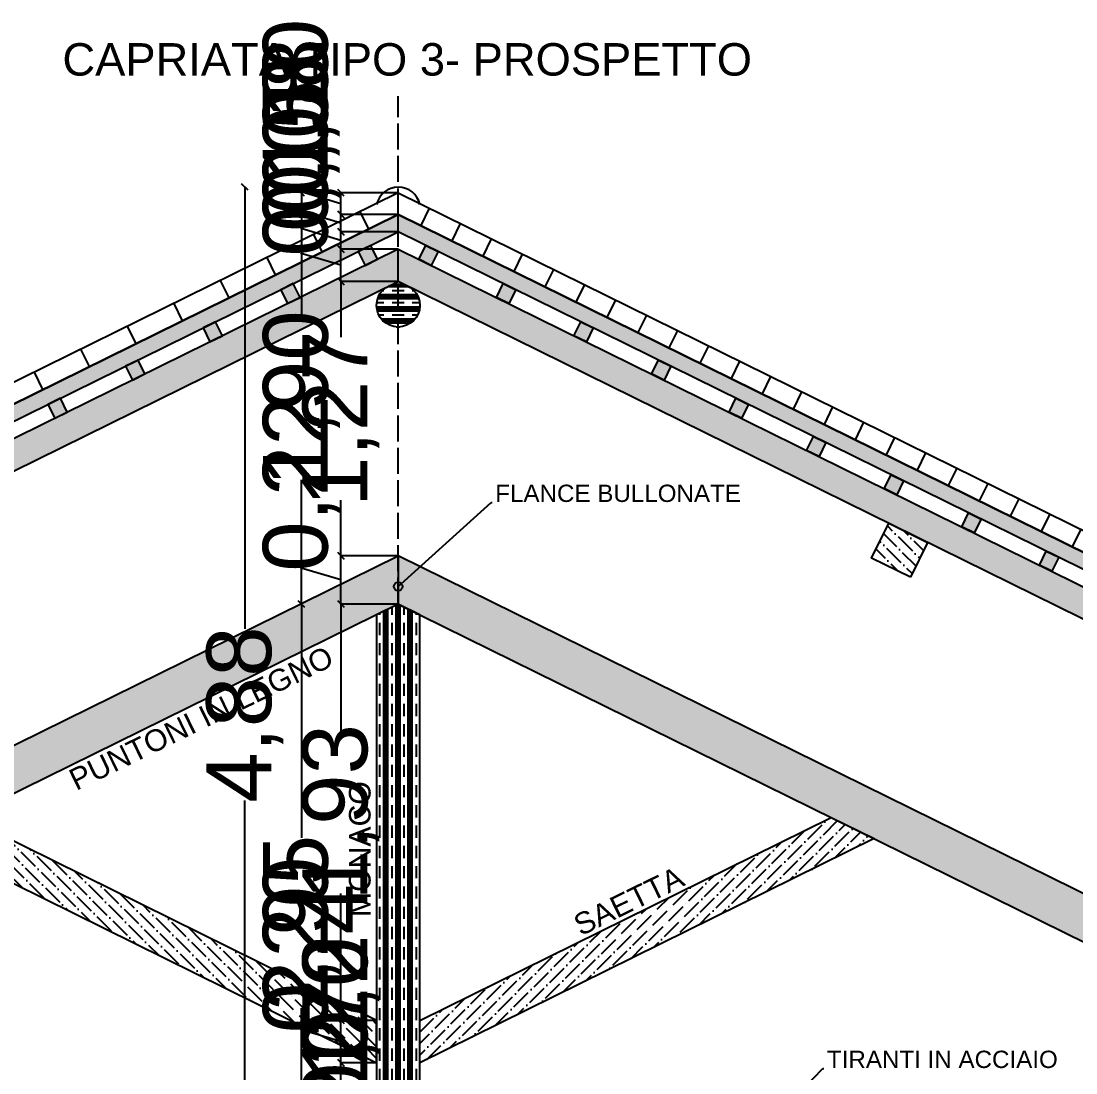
# Model space of a CAD drawing. Header units: millimetres. Extents: x 1607 to 8094, y 411 to 16262.
# Drawn here: x 6626.7 to 7114.7, y 1269.2 to 1755.6 of the extents above; entities that cross this region are included whole.
import ezdxf
from ezdxf import colors
from ezdxf.entities.mleader import LeaderData, LeaderLine
from ezdxf.math import Vec2, Vec3

# ---------------------------------------------------------------- set-up
doc = ezdxf.new("R2010")
doc.units = ezdxf.units.MM
doc.linetypes.add('ACAD_ISO02W100', pattern=[15, 12, -3])
doc.layers.add('A_RETINO LEGNO', color=7, linetype='Continuous', true_color=0x936e48)
for name, color, linetype in [('A_RETINO_COPPI', 254, 'Continuous'), ('B_ASSITI', 1, 'Continuous'), ('B_COPERTURA', 1, 'Continuous'), ('B_PANNELLI ONDULINE', 253, 'Continuous'), ('B_QUOTE_100', 1, 'Continuous'), ('B_TESTI', 1, 'Continuous'), ('B_TRAVI', 1, 'Continuous'), ('B_VISTE', 1, 'Continuous'), ('CAPRIATE_LEGNO', 1, 'Continuous'), ('QUOTATURE', 1, 'Continuous'), ('TESTI', 1, 'Continuous')]:
    doc.layers.add(name, color=color, linetype=linetype)
doc.styles.add('MCA', font='arial.ttf')
doc.styles.add('PDF F2', font='arial.ttf')
doc.styles.get("Standard").update_dxf_attribs({"font": 'arial.ttf'})
doc.dimstyles.new('ARIAL', dxfattribs={"dimtxt": 7, "dimasz": 3, "dimexe": 0.18, "dimexo": 0.0625, "dimgap": 0.09, "dimtad": 0, "dimlfac": 0.01, "dimzin": 0, "dimtxsty": 'Standard', "dimblk": 'OBLIQUE', "dimcen": 0.09, "dimse1": 1, "dimse2": 1, "dimadec": 0, "dimazin": 0, "dimtfac": 1, "dimtofl": 0, "dimtmove": 0, "dimatfit": 3, "dimfxl": 1, "dimtolj": 1, "dimtzin": 0, "dimarcsym": 0})
pattern_1 = [(45, (9507.6933, 2043.5487), (1.988738, 7.2920387), [9.375, -1.875, 0, -1.875])]
pattern_2 = [(315, (9507.6933, 2043.5487), (7.2920387, -1.988738), [9.375, -1.875, 0, -1.875])]

# ---------------------------------------------------------------- blocks, each defined once
blk = doc.blocks.new('_Origin')
at = {"color": 0, "linetype": 'ByBlock', "lineweight": -2}
blk.add_line((0, 0), (-1, 0), dxfattribs=at)
blk.add_circle((0, 0), 0.5, dxfattribs=at)
blk = doc.blocks.new('_OBLIQUE')
at = {"color": 0, "linetype": 'ByBlock'}
blk.add_line((-0.5, -0.5), (0.5, 0.5), dxfattribs=at)
blk = doc.blocks.new('*D536')
at = {"layer": 'B_QUOTE_100', "linetype": 'Continuous', "lineweight": -2, "transparency": 16777216}
for p, q in [((6730.22, 1678.87), (6730.22, 1474.58)), ((6730.22, 1190.91), (6730.22, 1395.2))]:
    blk.add_line(p, q, dxfattribs=at)
at = {"layer": 'Defpoints', "color": 0, "linetype": 'Continuous', "transparency": 16777216}
for p in [(6730.22, 1678.87), (6801.17, 1678.87), (6685.45, 1190.91)]:
    blk.add_point(p, dxfattribs=at)
at = {"layer": 'B_QUOTE_100', "linetype": 'Continuous', "lineweight": -2, "transparency": 16777216, "xscale": 3, "yscale": 3, "zscale": 3}
for p, rotation in [((6730.22, 1678.87), 90), ((6730.22, 1190.91), 270)]:
    blk.add_blockref('_OBLIQUE', p, dxfattribs=dict(at, rotation=rotation))
at = {"layer": 'B_QUOTE_100', "linetype": 'Continuous', "transparency": 16777216, "insert": (6730.22, 1434.89), "char_height": 30, "attachment_point": 5, "rotation": 90, "style": 'MCA'}
blk.add_mtext('\\A1;4,88', dxfattribs=at)
blk = doc.blocks.new('*D537')
at = {"layer": 'B_QUOTE_100', "linetype": 'Continuous', "lineweight": -2, "transparency": 16777216}
for p, q in [((6756.4, 1486.02), (6756.4, 1377.89)), ((6756.4, 1190.91), (6756.4, 1299.04))]:
    blk.add_line(p, q, dxfattribs=at)
at = {"layer": 'Defpoints', "color": 0, "linetype": 'Continuous', "transparency": 16777216}
for p in [(6756.4, 1486.02), (6801.17, 1486.02), (6814.32, 1190.91)]:
    blk.add_point(p, dxfattribs=at)
at = {"layer": 'B_QUOTE_100', "linetype": 'Continuous', "lineweight": -2, "transparency": 16777216, "xscale": 3, "yscale": 3, "zscale": 3}
for p, rotation in [((6756.4, 1486.02), 90), ((6756.4, 1190.91), 270)]:
    blk.add_blockref('_OBLIQUE', p, dxfattribs=dict(at, rotation=rotation))
at = {"layer": 'B_QUOTE_100', "linetype": 'Continuous', "transparency": 16777216, "insert": (6756.4, 1338.46), "char_height": 30, "attachment_point": 5, "rotation": 90, "style": 'MCA'}
blk.add_mtext('\\A1;2,95', dxfattribs=at)
blk = doc.blocks.new('*D538')
at = {"layer": 'B_QUOTE_100', "linetype": 'Continuous', "lineweight": -2, "transparency": 16777216}
for p, q in [((6774.69, 1213.08), (6774.69, 1216.08)), ((6774.69, 1190.91), (6774.69, 1213.08))]:
    blk.add_line(p, q, dxfattribs=at)
at = {"layer": 'Defpoints', "color": 0, "linetype": 'Continuous', "transparency": 16777216}
for p in [(6774.69, 1213.08), (7207.83, 1213.08), (7204.65, 1190.91)]:
    blk.add_point(p, dxfattribs=at)
at = {"layer": 'B_QUOTE_100', "linetype": 'Continuous', "lineweight": -2, "transparency": 16777216, "xscale": 3, "yscale": 3, "zscale": 3}
for p, rotation in [((6774.69, 1213.08), 90), ((6774.69, 1190.91), 270)]:
    blk.add_blockref('_OBLIQUE', p, dxfattribs=dict(at, rotation=rotation))
at = {"layer": 'B_QUOTE_100', "linetype": 'Continuous', "transparency": 16777216, "insert": (6774.69, 1254.98), "char_height": 30, "attachment_point": 5, "rotation": 90, "style": 'MCA'}
blk.add_mtext('\\A1;0,22', dxfattribs=at)
blk = doc.blocks.new('*D539')
at = {"layer": 'B_QUOTE_100', "color": 0, "linetype": 'Continuous', "lineweight": -2, "transparency": 16777216}
for p, q in [((6774.62, 1229.72), (6774.51, 1229.72)), ((6774.62, 1213.08), (6774.51, 1213.08))]:
    blk.add_line(p, q, dxfattribs=at)
at = {"layer": 'B_QUOTE_100', "linetype": 'Continuous', "lineweight": -2, "transparency": 16777216}
for p, q in [((6774.69, 1229.72), (6774.69, 1232.72)), ((6774.69, 1213.08), (6774.69, 1229.72))]:
    blk.add_line(p, q, dxfattribs=at)
at = {"layer": 'Defpoints', "color": 0, "linetype": 'Continuous', "transparency": 16777216}
for p in [(6774.69, 1229.72), (6774.69, 1229.72), (6774.69, 1213.08)]:
    blk.add_point(p, dxfattribs=at)
at = {"layer": 'B_QUOTE_100', "linetype": 'Continuous', "lineweight": -2, "transparency": 16777216, "xscale": 3, "yscale": 3, "zscale": 3}
for p, rotation in [((6774.69, 1229.72), 90), ((6774.69, 1213.08), 270)]:
    blk.add_blockref('_OBLIQUE', p, dxfattribs=dict(at, rotation=rotation))
at = {"layer": 'B_QUOTE_100', "linetype": 'Continuous', "transparency": 16777216, "insert": (6774.69, 1271.77), "char_height": 30, "attachment_point": 5, "rotation": 90, "style": 'MCA'}
blk.add_mtext('\\A1;0,17', dxfattribs=at)
blk = doc.blocks.new('*D540')
at = {"layer": 'B_QUOTE_100', "linetype": 'Continuous', "lineweight": -2, "transparency": 16777216}
for p, q in [((6774.69, 1249.42), (6774.69, 1252.42)), ((6774.69, 1229.72), (6774.69, 1249.42))]:
    blk.add_line(p, q, dxfattribs=at)
at = {"layer": 'Defpoints', "color": 0, "linetype": 'Continuous', "transparency": 16777216}
for p in [(6774.69, 1249.42), (6791.17, 1249.42), (6791.17, 1229.72)]:
    blk.add_point(p, dxfattribs=at)
at = {"layer": 'B_QUOTE_100', "linetype": 'Continuous', "lineweight": -2, "transparency": 16777216, "xscale": 3, "yscale": 3, "zscale": 3}
for p, rotation in [((6774.69, 1249.42), 90), ((6774.69, 1229.72), 270)]:
    blk.add_blockref('_OBLIQUE', p, dxfattribs=dict(at, rotation=rotation))
at = {"layer": 'B_QUOTE_100', "linetype": 'Continuous', "transparency": 16777216, "insert": (6774.69, 1291.42), "char_height": 30, "attachment_point": 5, "rotation": 90, "style": 'MCA'}
blk.add_mtext('\\A1;0,20', dxfattribs=at)
blk = doc.blocks.new('*D544')
at = {"layer": 'B_QUOTE_100', "linetype": 'Continuous', "lineweight": -2, "transparency": 16777216}
for p, q in [((6811.17, 1180.62), (6876.98, 1180.62)), ((7021.3, 1180.62), (6955.5, 1180.62))]:
    blk.add_line(p, q, dxfattribs=at)
at = {"layer": 'Defpoints', "color": 0, "linetype": 'Continuous', "transparency": 16777216}
for p in [(7021.3, 1377.55), (6811.17, 1260.04), (7021.3, 1180.62)]:
    blk.add_point(p, dxfattribs=at)
at = {"layer": 'B_QUOTE_100', "linetype": 'Continuous', "lineweight": -2, "transparency": 16777216, "xscale": 3, "yscale": 3, "zscale": 3, "rotation": 180}
blk.add_blockref('_OBLIQUE', (6811.17, 1180.62), dxfattribs=at)
at = {"layer": 'B_QUOTE_100', "linetype": 'Continuous', "lineweight": -2, "transparency": 16777216, "xscale": 3, "yscale": 3, "zscale": 3}
blk.add_blockref('_OBLIQUE', (7021.3, 1180.62), dxfattribs=at)
at = {"layer": 'B_QUOTE_100', "linetype": 'Continuous', "transparency": 16777216, "insert": (6916.24, 1180.62), "char_height": 30, "attachment_point": 5, "style": 'MCA'}
blk.add_mtext('\\A1;2,10', dxfattribs=at)
blk = doc.blocks.new('*D545')
at = {"layer": 'B_QUOTE_100', "linetype": 'Continuous', "lineweight": -2, "transparency": 16777216}
for p, q in [((7021.3, 1180.62), (7112.06, 1180.62)), ((7281.34, 1180.62), (7190.58, 1180.62))]:
    blk.add_line(p, q, dxfattribs=at)
at = {"layer": 'Defpoints', "color": 0, "linetype": 'Continuous', "transparency": 16777216}
for p in [(7021.3, 1377.55), (7281.34, 1249.42), (7281.34, 1180.62)]:
    blk.add_point(p, dxfattribs=at)
at = {"layer": 'B_QUOTE_100', "linetype": 'Continuous', "lineweight": -2, "transparency": 16777216, "xscale": 3, "yscale": 3, "zscale": 3, "rotation": 180}
blk.add_blockref('_OBLIQUE', (7021.3, 1180.62), dxfattribs=at)
at = {"layer": 'B_QUOTE_100', "linetype": 'Continuous', "lineweight": -2, "transparency": 16777216, "xscale": 3, "yscale": 3, "zscale": 3}
blk.add_blockref('_OBLIQUE', (7281.34, 1180.62), dxfattribs=at)
at = {"layer": 'B_QUOTE_100', "linetype": 'Continuous', "transparency": 16777216, "insert": (7151.32, 1180.62), "char_height": 30, "attachment_point": 5, "style": 'MCA'}
blk.add_mtext('\\A1;2,60', dxfattribs=at)
blk = doc.blocks.new('*D547')
at = {"layer": 'B_QUOTE_100', "linetype": 'Continuous', "lineweight": -2, "transparency": 16777216}
for p, q in [((6581.05, 1180.62), (6646.85, 1180.62)), ((6791.17, 1180.62), (6725.37, 1180.62))]:
    blk.add_line(p, q, dxfattribs=at)
at = {"layer": 'Defpoints', "color": 0, "linetype": 'Continuous', "transparency": 16777216}
for p in [(6581.05, 1377.55), (6791.17, 1260.04), (6581.05, 1180.62)]:
    blk.add_point(p, dxfattribs=at)
at = {"layer": 'B_QUOTE_100', "linetype": 'Continuous', "lineweight": -2, "transparency": 16777216, "xscale": 3, "yscale": 3, "zscale": 3, "rotation": 180}
blk.add_blockref('_OBLIQUE', (6581.05, 1180.62), dxfattribs=at)
at = {"layer": 'B_QUOTE_100', "linetype": 'Continuous', "lineweight": -2, "transparency": 16777216, "xscale": 3, "yscale": 3, "zscale": 3}
blk.add_blockref('_OBLIQUE', (6791.17, 1180.62), dxfattribs=at)
at = {"layer": 'B_QUOTE_100', "linetype": 'Continuous', "transparency": 16777216, "insert": (6686.11, 1180.62), "char_height": 30, "attachment_point": 5, "style": 'MCA'}
blk.add_mtext('\\A1;2,10', dxfattribs=at)
blk = doc.blocks.new('*D550')
at = {"layer": 'B_QUOTE_100', "linetype": 'Continuous', "lineweight": -2, "transparency": 16777216}
for p, q in [((6774.69, 1273.81), (6774.69, 1276.81)), ((6774.69, 1249.42), (6774.69, 1273.81))]:
    blk.add_line(p, q, dxfattribs=at)
at = {"layer": 'Defpoints', "color": 0, "linetype": 'Continuous', "transparency": 16777216}
for p in [(6774.69, 1273.81), (6791.17, 1273.81), (6791.17, 1249.42)]:
    blk.add_point(p, dxfattribs=at)
at = {"layer": 'B_QUOTE_100', "linetype": 'Continuous', "lineweight": -2, "transparency": 16777216, "xscale": 3, "yscale": 3, "zscale": 3}
for p, rotation in [((6774.69, 1273.81), 90), ((6774.69, 1249.42), 270)]:
    blk.add_blockref('_OBLIQUE', p, dxfattribs=dict(at, rotation=rotation))
at = {"layer": 'B_QUOTE_100', "linetype": 'Continuous', "transparency": 16777216, "insert": (6774.69, 1315.8), "char_height": 30, "attachment_point": 5, "rotation": 90, "style": 'MCA'}
blk.add_mtext('\\A1;0,24', dxfattribs=at)
blk = doc.blocks.new('*D551')
at = {"layer": 'B_QUOTE_100', "color": 0, "linetype": 'Continuous', "lineweight": -2, "transparency": 16777216}
for p, q in [((6791.11, 1293.45), (6774.51, 1293.45)), ((6791.11, 1273.81), (6774.51, 1273.81))]:
    blk.add_line(p, q, dxfattribs=at)
at = {"layer": 'B_QUOTE_100', "linetype": 'Continuous', "lineweight": -2, "transparency": 16777216}
for p, q in [((6774.69, 1273.81), (6774.69, 1293.45)), ((6756.34, 1289.13), (6756.34, 1289.31)), ((6774.69, 1283.63), (6756.34, 1289.13))]:
    blk.add_line(p, q, dxfattribs=at)
at = {"layer": 'Defpoints', "color": 0, "linetype": 'Continuous', "transparency": 16777216}
for p in [(6774.69, 1293.45), (6791.17, 1293.45), (6791.17, 1273.81)]:
    blk.add_point(p, dxfattribs=at)
at = {"layer": 'B_QUOTE_100', "linetype": 'Continuous', "lineweight": -2, "transparency": 16777216, "xscale": 3, "yscale": 3, "zscale": 3}
for p, rotation in [((6774.69, 1293.45), 90), ((6774.69, 1273.81), 270)]:
    blk.add_blockref('_OBLIQUE', p, dxfattribs=dict(at, rotation=rotation))
at = {"layer": 'B_QUOTE_100', "linetype": 'Continuous', "transparency": 16777216, "insert": (6756.34, 1328.31), "char_height": 30, "attachment_point": 5, "rotation": 90, "style": 'MCA'}
blk.add_mtext('\\A1;0,20', dxfattribs=at)
blk = doc.blocks.new('*D552')
at = {"layer": 'B_QUOTE_100', "color": 0, "linetype": 'Continuous', "lineweight": -2, "transparency": 16777216}
for p, q in [((6801.11, 1486.02), (6774.51, 1486.02)), ((6791.11, 1293.45), (6774.51, 1293.45))]:
    blk.add_line(p, q, dxfattribs=at)
at = {"layer": 'B_QUOTE_100', "linetype": 'Continuous', "lineweight": -2, "transparency": 16777216}
for p, q in [((6774.69, 1486.02), (6774.69, 1427.38)), ((6774.69, 1293.45), (6774.69, 1352.09))]:
    blk.add_line(p, q, dxfattribs=at)
at = {"layer": 'Defpoints', "color": 0, "linetype": 'Continuous', "transparency": 16777216}
for p in [(6774.69, 1486.02), (6801.17, 1486.02), (6791.17, 1293.45)]:
    blk.add_point(p, dxfattribs=at)
at = {"layer": 'B_QUOTE_100', "linetype": 'Continuous', "lineweight": -2, "transparency": 16777216, "xscale": 3, "yscale": 3, "zscale": 3}
for p, rotation in [((6774.69, 1486.02), 90), ((6774.69, 1293.45), 270)]:
    blk.add_blockref('_OBLIQUE', p, dxfattribs=dict(at, rotation=rotation))
at = {"layer": 'B_QUOTE_100', "linetype": 'Continuous', "transparency": 16777216, "insert": (6774.69, 1389.73), "char_height": 30, "attachment_point": 5, "rotation": 90, "style": 'MCA'}
blk.add_mtext('\\A1;1,93', dxfattribs=at)
blk = doc.blocks.new('*D553')
at = {"layer": 'B_QUOTE_100', "color": 0, "linetype": 'Continuous', "lineweight": -2, "transparency": 16777216}
for p, q in [((6801.11, 1508.31), (6774.51, 1508.31)), ((6801.11, 1486.02), (6774.51, 1486.02))]:
    blk.add_line(p, q, dxfattribs=at)
at = {"layer": 'B_QUOTE_100', "linetype": 'Continuous', "lineweight": -2, "transparency": 16777216}
for p, q in [((6774.69, 1486.02), (6774.69, 1508.31)), ((6756.34, 1502.67), (6756.34, 1502.85)), ((6774.69, 1497.17), (6756.34, 1502.67))]:
    blk.add_line(p, q, dxfattribs=at)
at = {"layer": 'Defpoints', "color": 0, "linetype": 'Continuous', "transparency": 16777216}
for p in [(6774.69, 1508.31), (6801.17, 1508.31), (6801.17, 1486.02)]:
    blk.add_point(p, dxfattribs=at)
at = {"layer": 'B_QUOTE_100', "linetype": 'Continuous', "lineweight": -2, "transparency": 16777216, "xscale": 3, "yscale": 3, "zscale": 3}
for p, rotation in [((6774.69, 1508.31), 90), ((6774.69, 1486.02), 270)]:
    blk.add_blockref('_OBLIQUE', p, dxfattribs=dict(at, rotation=rotation))
at = {"layer": 'B_QUOTE_100', "linetype": 'Continuous', "transparency": 16777216, "insert": (6756.34, 1541.75), "char_height": 30, "attachment_point": 5, "rotation": 90, "style": 'MCA'}
blk.add_mtext('\\A1;0,22', dxfattribs=at)
blk = doc.blocks.new('*D554')
at = {"layer": 'B_QUOTE_100', "color": 0, "linetype": 'Continuous', "lineweight": -2, "transparency": 16777216}
for p, q in [((6801.11, 1635.18), (6774.51, 1635.18)), ((6801.11, 1508.31), (6774.51, 1508.31))]:
    blk.add_line(p, q, dxfattribs=at)
at = {"layer": 'B_QUOTE_100', "linetype": 'Continuous', "lineweight": -2, "transparency": 16777216}
for p, q in [((6774.69, 1635.18), (6774.69, 1609.39)), ((6774.69, 1508.31), (6774.69, 1534.11))]:
    blk.add_line(p, q, dxfattribs=at)
at = {"layer": 'Defpoints', "color": 0, "linetype": 'Continuous', "transparency": 16777216}
for p in [(6774.69, 1635.18), (6801.17, 1635.18), (6801.17, 1508.31)]:
    blk.add_point(p, dxfattribs=at)
at = {"layer": 'B_QUOTE_100', "linetype": 'Continuous', "lineweight": -2, "transparency": 16777216, "xscale": 3, "yscale": 3, "zscale": 3}
for p, rotation in [((6774.69, 1635.18), 90), ((6774.69, 1508.31), 270)]:
    blk.add_blockref('_OBLIQUE', p, dxfattribs=dict(at, rotation=rotation))
at = {"layer": 'B_QUOTE_100', "linetype": 'Continuous', "transparency": 16777216, "insert": (6774.69, 1571.75), "char_height": 30, "attachment_point": 5, "rotation": 90, "style": 'MCA'}
blk.add_mtext('\\A1;1,27', dxfattribs=at)
blk = doc.blocks.new('*D555')
at = {"layer": 'B_QUOTE_100', "color": 0, "linetype": 'Continuous', "lineweight": -2, "transparency": 16777216}
for p, q in [((6801.11, 1650.18), (6774.51, 1650.18)), ((6801.11, 1635.18), (6774.51, 1635.18))]:
    blk.add_line(p, q, dxfattribs=at)
at = {"layer": 'B_QUOTE_100', "linetype": 'Continuous', "lineweight": -2, "transparency": 16777216}
for p, q in [((6774.69, 1635.18), (6774.69, 1650.18)), ((6756.34, 1648.18), (6756.34, 1648.36)), ((6774.69, 1642.68), (6756.34, 1648.18))]:
    blk.add_line(p, q, dxfattribs=at)
at = {"layer": 'Defpoints', "color": 0, "linetype": 'Continuous', "transparency": 16777216}
for p in [(6774.69, 1650.18), (6801.17, 1650.18), (6801.17, 1635.18)]:
    blk.add_point(p, dxfattribs=at)
at = {"layer": 'B_QUOTE_100', "linetype": 'Continuous', "lineweight": -2, "transparency": 16777216, "xscale": 3, "yscale": 3, "zscale": 3}
for p, rotation in [((6774.69, 1650.18), 90), ((6774.69, 1635.18), 270)]:
    blk.add_blockref('_OBLIQUE', p, dxfattribs=dict(at, rotation=rotation))
at = {"layer": 'B_QUOTE_100', "linetype": 'Continuous', "transparency": 16777216, "insert": (6756.34, 1687.53), "char_height": 30, "attachment_point": 5, "rotation": 90, "style": 'MCA'}
blk.add_mtext('\\A1;0,15', dxfattribs=at)
blk = doc.blocks.new('*D556')
at = {"layer": 'B_QUOTE_100', "linetype": 'Continuous', "lineweight": -2, "transparency": 16777216}
for p, q in [((6756.34, 1659.68), (6756.34, 1659.86)), ((6774.69, 1654.18), (6756.34, 1659.68)), ((6774.69, 1650.18), (6774.69, 1658.18))]:
    blk.add_line(p, q, dxfattribs=at)
at = {"layer": 'B_QUOTE_100', "color": 0, "linetype": 'Continuous', "lineweight": -2, "transparency": 16777216}
for p, q in [((6801.11, 1658.18), (6774.51, 1658.18)), ((6801.11, 1650.18), (6774.51, 1650.18))]:
    blk.add_line(p, q, dxfattribs=at)
at = {"layer": 'Defpoints', "color": 0, "linetype": 'Continuous', "transparency": 16777216}
for p in [(6774.69, 1658.18), (6801.17, 1658.18), (6801.17, 1650.18)]:
    blk.add_point(p, dxfattribs=at)
at = {"layer": 'B_QUOTE_100', "linetype": 'Continuous', "lineweight": -2, "transparency": 16777216, "xscale": 3, "yscale": 3, "zscale": 3}
for p, rotation in [((6774.69, 1658.18), 90), ((6774.69, 1650.18), 270)]:
    blk.add_blockref('_OBLIQUE', p, dxfattribs=dict(at, rotation=rotation))
at = {"layer": 'B_QUOTE_100', "linetype": 'Continuous', "transparency": 16777216, "insert": (6756.34, 1698.95), "char_height": 30, "attachment_point": 5, "rotation": 90, "style": 'MCA'}
blk.add_mtext('\\A1;0,08', dxfattribs=at)
blk = doc.blocks.new('*D557')
at = {"layer": 'B_QUOTE_100', "linetype": 'Continuous', "lineweight": -2, "transparency": 16777216}
for p, q in [((6756.34, 1667.68), (6756.34, 1667.86)), ((6774.69, 1662.18), (6756.34, 1667.68)), ((6774.69, 1658.18), (6774.69, 1666.18))]:
    blk.add_line(p, q, dxfattribs=at)
at = {"layer": 'B_QUOTE_100', "color": 0, "linetype": 'Continuous', "lineweight": -2, "transparency": 16777216}
for p, q in [((6801.11, 1666.18), (6774.51, 1666.18)), ((6801.11, 1658.18), (6774.51, 1658.18))]:
    blk.add_line(p, q, dxfattribs=at)
at = {"layer": 'Defpoints', "color": 0, "linetype": 'Continuous', "transparency": 16777216}
for p in [(6774.69, 1666.18), (6801.17, 1666.18), (6801.17, 1658.18)]:
    blk.add_point(p, dxfattribs=at)
at = {"layer": 'B_QUOTE_100', "linetype": 'Continuous', "lineweight": -2, "transparency": 16777216, "xscale": 3, "yscale": 3, "zscale": 3}
for p, rotation in [((6774.69, 1666.18), 90), ((6774.69, 1658.18), 270)]:
    blk.add_blockref('_OBLIQUE', p, dxfattribs=dict(at, rotation=rotation))
at = {"layer": 'B_QUOTE_100', "linetype": 'Continuous', "transparency": 16777216, "insert": (6756.34, 1706.95), "char_height": 30, "attachment_point": 5, "rotation": 90, "style": 'MCA'}
blk.add_mtext('\\A1;0,08', dxfattribs=at)
blk = doc.blocks.new('*D558')
at = {"layer": 'B_QUOTE_100', "linetype": 'Continuous', "lineweight": -2, "transparency": 16777216}
for p, q in [((6756.34, 1676.68), (6756.34, 1676.86)), ((6774.69, 1671.18), (6756.34, 1676.68)), ((6774.69, 1666.18), (6774.69, 1676.18))]:
    blk.add_line(p, q, dxfattribs=at)
at = {"layer": 'B_QUOTE_100', "color": 0, "linetype": 'Continuous', "lineweight": -2, "transparency": 16777216}
for p, q in [((6801.11, 1676.18), (6774.51, 1676.18)), ((6801.11, 1666.18), (6774.51, 1666.18))]:
    blk.add_line(p, q, dxfattribs=at)
at = {"layer": 'Defpoints', "color": 0, "linetype": 'Continuous', "transparency": 16777216}
for p in [(6774.69, 1676.18), (6801.17, 1676.18), (6801.17, 1666.18)]:
    blk.add_point(p, dxfattribs=at)
at = {"layer": 'B_QUOTE_100', "linetype": 'Continuous', "lineweight": -2, "transparency": 16777216, "xscale": 3, "yscale": 3, "zscale": 3}
for p, rotation in [((6774.69, 1676.18), 90), ((6774.69, 1666.18), 270)]:
    blk.add_blockref('_OBLIQUE', p, dxfattribs=dict(at, rotation=rotation))
at = {"layer": 'B_QUOTE_100', "linetype": 'Continuous', "transparency": 16777216, "insert": (6756.34, 1715.87), "char_height": 30, "attachment_point": 5, "rotation": 90, "style": 'MCA'}
blk.add_mtext('\\A1;0,10', dxfattribs=at)
blk = doc.blocks.new('*D559')
at = {"layer": 'B_QUOTE_100', "linetype": 'Continuous', "lineweight": -2, "transparency": 16777216}
for p, q in [((6756.4, 1676.18), (6756.4, 1618.69)), ((6756.4, 1486.02), (6756.4, 1543.51))]:
    blk.add_line(p, q, dxfattribs=at)
at = {"layer": 'Defpoints', "color": 0, "linetype": 'Continuous', "transparency": 16777216}
for p in [(6756.4, 1676.18), (6801.17, 1676.18), (6801.17, 1486.02)]:
    blk.add_point(p, dxfattribs=at)
at = {"layer": 'B_QUOTE_100', "linetype": 'Continuous', "lineweight": -2, "transparency": 16777216, "xscale": 3, "yscale": 3, "zscale": 3}
for p, rotation in [((6756.4, 1676.18), 90), ((6756.4, 1486.02), 270)]:
    blk.add_blockref('_OBLIQUE', p, dxfattribs=dict(at, rotation=rotation))
at = {"layer": 'B_QUOTE_100', "linetype": 'Continuous', "transparency": 16777216, "insert": (6756.4, 1581.1), "char_height": 30, "attachment_point": 5, "rotation": 90, "style": 'MCA'}
blk.add_mtext('\\A1;1,90', dxfattribs=at)

msp = doc.modelspace()

# ---------------------------------------------------------------- hatches: boundary and pattern name
at = {"layer": 'A_RETINO LEGNO', "linetype": 'Continuous'}
h = msp.add_hatch(dxfattribs=at)
h.set_pattern_fill('ANSI36', color=256, scale=30)
h.set_pattern_definition(pattern_1)
h.paths.add_polyline_path([(6801.174, 1650.18), (6272.179, 1389.523), (6278.126, 1377.453), (6801.174, 1635.18)])
h = msp.add_hatch(dxfattribs=at)
h.set_pattern_fill('ANSI36', color=256, scale=10)
h.set_pattern_definition([(45, (9507.6933, 2043.5487), (0.6629126, 2.43067956), [3.125, -0.625, 0, -0.625])])
h.paths.add_polyline_path([(6782.691, 1649.073), (6785.863, 1642.636), (6791.637, 1645.481), (6788.465, 1651.918)])
h.paths.add_polyline_path([(6746.81, 1631.393), (6749.982, 1624.956), (6755.756, 1627.801), (6752.585, 1634.238)])
h.paths.add_polyline_path([(6710.93, 1613.713), (6714.102, 1607.276), (6719.876, 1610.121), (6716.704, 1616.558)])
h.paths.add_polyline_path([(6675.049, 1596.033), (6678.221, 1589.596), (6683.995, 1592.441), (6680.823, 1598.879)])
h.paths.add_polyline_path([(6639.168, 1578.353), (6642.34, 1571.916), (6648.114, 1574.762), (6644.943, 1581.199)])
h.paths.add_polyline_path([(6603.288, 1560.674), (6606.46, 1554.236), (6612.234, 1557.082), (6609.062, 1563.519)])
h.paths.add_polyline_path([(6567.407, 1542.994), (6570.579, 1536.557), (6576.353, 1539.402), (6573.181, 1545.839)])
h.paths.add_polyline_path([(6531.526, 1525.314), (6534.698, 1518.877), (6540.473, 1521.722), (6537.301, 1528.159)])
h.paths.add_polyline_path([(6495.646, 1507.634), (6498.818, 1501.197), (6504.592, 1504.042), (6501.42, 1510.479)])
h.paths.add_polyline_path([(6459.765, 1489.954), (6462.937, 1483.517), (6468.711, 1486.362), (6465.539, 1492.799)])
h.paths.add_polyline_path([(6423.884, 1472.274), (6427.056, 1465.837), (6432.831, 1468.682), (6429.659, 1475.119)])
h.paths.add_polyline_path([(6388.004, 1454.594), (6391.176, 1448.157), (6396.95, 1451.002), (6393.778, 1457.44)])
h.paths.add_polyline_path([(6352.123, 1436.914), (6355.295, 1430.477), (6361.069, 1433.323), (6357.897, 1439.76)])
h.paths.add_polyline_path([(6314.215, 1418.236), (6317.387, 1411.798), (6323.161, 1414.644), (6319.989, 1421.081)])
h.paths.add_polyline_path([(6278.334, 1400.556), (6281.506, 1394.119), (6287.28, 1396.964), (6284.108, 1403.401)])
h = msp.add_hatch(dxfattribs=at)
h.set_pattern_fill('ANSI36', color=256, scale=30, angle=270)
h.set_pattern_definition(pattern_2)
h.paths.add_polyline_path([(6801.174, 1650.18), (7330.169, 1389.523), (7324.222, 1377.453), (6801.174, 1635.18)])
h = msp.add_hatch(dxfattribs=at)
h.set_pattern_fill('ANSI36', color=256, scale=10, angle=270)
h.set_pattern_definition([(315, (9507.6933, 2043.5487), (2.43067956, -0.6629126), [3.125, -0.625, 0, -0.625])])
h.paths.add_polyline_path([(6819.657, 1649.073), (6816.485, 1642.636), (6810.711, 1645.481), (6813.883, 1651.918)])
h.paths.add_polyline_path([(6855.538, 1631.393), (6852.366, 1624.956), (6846.592, 1627.801), (6849.764, 1634.238)])
h.paths.add_polyline_path([(6891.419, 1613.713), (6888.247, 1607.276), (6882.473, 1610.121), (6885.644, 1616.558)])
h.paths.add_polyline_path([(6927.299, 1596.033), (6924.127, 1589.596), (6918.353, 1592.441), (6921.525, 1598.879)])
h.paths.add_polyline_path([(6963.18, 1578.353), (6960.008, 1571.916), (6954.234, 1574.762), (6957.406, 1581.199)])
h.paths.add_polyline_path([(6999.061, 1560.674), (6995.889, 1554.236), (6990.115, 1557.082), (6993.286, 1563.519)])
h.paths.add_polyline_path([(7034.941, 1542.994), (7031.769, 1536.557), (7025.995, 1539.402), (7029.167, 1545.839)])
h.paths.add_polyline_path([(7070.822, 1525.314), (7067.65, 1518.877), (7061.876, 1521.722), (7065.048, 1528.159)])
h.paths.add_polyline_path([(7106.703, 1507.634), (7103.531, 1501.197), (7097.757, 1504.042), (7100.928, 1510.479)])
h.paths.add_polyline_path([(7142.583, 1489.954), (7139.411, 1483.517), (7133.637, 1486.362), (7136.809, 1492.799)])
h.paths.add_polyline_path([(7178.464, 1472.274), (7175.292, 1465.837), (7169.518, 1468.682), (7172.69, 1475.119)])
h.paths.add_polyline_path([(7214.345, 1454.594), (7211.173, 1448.157), (7205.399, 1451.002), (7208.57, 1457.44)])
h.paths.add_polyline_path([(7250.225, 1436.914), (7247.053, 1430.477), (7241.279, 1433.323), (7244.451, 1439.76)])
h.paths.add_polyline_path([(7288.133, 1418.236), (7284.962, 1411.798), (7279.187, 1414.644), (7282.359, 1421.081)])
h.paths.add_polyline_path([(7324.014, 1400.556), (7320.842, 1394.119), (7315.068, 1396.964), (7318.24, 1403.401)])
h = msp.add_hatch(dxfattribs=at)
h.set_pattern_fill('CLAY', color=256, scale=30)
h.set_pattern_definition([(0, (9507.693, 2043.5487), (0, 5.625), []), (0, (9507.693, 2044.486), (0, 5.625), []), (0, (9507.693, 2045.4237), (0, 5.625), []), (0, (9507.693, 2047.2987), (0, 5.625), [5.625, -3.75])])
edge = h.paths.add_edge_path()
edge.add_arc((6801.174, 1624.139), 10, 0, 360)
h = msp.add_hatch(dxfattribs=at)
h.set_pattern_fill('ANSI36', color=256, scale=30, angle=270)
h.set_pattern_definition(pattern_2)
h.paths.add_polyline_path([(7038.087, 1498.444), (7020.146, 1507.284), (7028.076, 1523.376), (7046.016, 1514.537)])
h.paths.add_polyline_path([(7290.99, 1373.828), (7273.05, 1382.668), (7280.979, 1398.761), (7298.919, 1389.921)])
h = msp.add_hatch(dxfattribs=at)
h.set_pattern_fill('ANSI36', color=256, scale=30)
h.set_pattern_definition(pattern_1)
h.paths.add_polyline_path([(6801.174, 1486.018), (6281.019, 1229.716), (6262.106, 1229.716), (6262.106, 1242.693), (6801.174, 1508.314)])
h = msp.add_hatch(dxfattribs=at)
h.set_pattern_fill('ANSI36', color=256, scale=30, angle=270)
h.set_pattern_definition(pattern_2)
h.paths.add_polyline_path([(6801.174, 1486.018), (7321.329, 1229.716), (7340.243, 1229.716), (7340.243, 1242.693), (6801.174, 1508.314)])
h = msp.add_hatch(dxfattribs=at)
h.set_pattern_fill('CLAY', color=256, scale=30, angle=90)
h.set_pattern_definition([(90, (9507.693, 2043.5487), (-5.625, 3e-16), []), (90, (9506.756, 2043.5487), (-5.625, 3e-16), []), (90, (9505.818, 2043.5487), (-5.625, 3e-16), []), (90, (9503.943, 2043.5487), (-5.625, 3e-16), [5.625, -3.75])])
h.paths.add_polyline_path([(6791.174, 1481.091), (6791.174, 1249.422), (6811.174, 1249.422), (6811.174, 1481.091), (6801.174, 1486.018)])
h = msp.add_hatch(dxfattribs=at)
h.set_pattern_fill('ANSI36', color=256, scale=30, angle=270)
h.set_pattern_definition(pattern_2)
h.paths.add_polyline_path([(6581.046, 1377.552), (6791.174, 1273.807), (6791.174, 1293.45), (6600.959, 1387.364)])
h = msp.add_hatch(dxfattribs=at)
h.set_pattern_fill('ANSI36', color=256, scale=30)
h.set_pattern_definition(pattern_1)
h.paths.add_polyline_path([(7021.302, 1377.552), (6811.174, 1273.807), (6811.174, 1293.45), (7001.389, 1387.364)])
at = {"layer": 'A_RETINO_COPPI', "linetype": 'Continuous'}
h = msp.add_hatch(dxfattribs=at)
h.set_pattern_fill('AR-B88', color=256, scale=3, angle=26)
h.set_pattern_definition([(26, (6206.243, 1373.034), (-10.5209, 21.5711), []), (116, (6206.243, 1373.034), (-21.30644, 16.3106), [24, -24])])
h.paths.add_polyline_path([(6801.174, 1676.18), (6202.279, 1381.08), (6206.243, 1373.034), (6801.174, 1666.18)])
h = msp.add_hatch(dxfattribs=at)
h.set_pattern_fill('AR-B88', color=256, scale=2, angle=154)
h.set_pattern_definition([(154, (6801.174, 1676.18), (-7.01394, -14.3807), []), (244, (6801.174, 1676.18), (0.17641, -17.88767), [16, -16])])
h.paths.add_polyline_path([(6801.174, 1676.18), (7400.07, 1381.08), (7396.105, 1373.034), (6801.174, 1666.18)])
at = {"layer": 'B_PANNELLI ONDULINE', "linetype": 'Continuous'}
h = msp.add_hatch(dxfattribs=at)
h.set_pattern_fill('MUDST', color=256, scale=10, angle=26)
h.set_pattern_definition([(26, (9507.6933, 2043.5487), (3.3980424, 4.4388408), [2.5, -2.5, 0, -2.5, 0, -2.5])])
h.paths.add_polyline_path([(6217.494, 1378.577), (6220.666, 1372.14), (6801.174, 1658.18), (6801.174, 1666.18)])
h = msp.add_hatch(dxfattribs=at)
h.set_pattern_fill('MUDST', color=256, scale=10, angle=154)
h.set_pattern_definition([(154, (9507.6933, 2043.5487), (-5.589898, -0.0551294), [2.5, -2.5, 0, -2.5, 0, -2.5])])
h.paths.add_polyline_path([(7384.854, 1378.577), (7381.683, 1372.14), (6801.174, 1658.18), (6801.174, 1666.18)])

# ---------------------------------------------------------------- linework, layer by layer
at = {"layer": 'B_ASSITI', "linetype": 'Continuous'}
for points in [[(6782.691, 1649.073), (6785.863, 1642.636), (6791.637, 1645.481), (6788.465, 1651.918)], [(6819.657, 1649.073), (6816.485, 1642.636), (6810.711, 1645.481), (6813.883, 1651.918)], [(6746.81, 1631.393), (6749.982, 1624.956), (6755.756, 1627.801), (6752.585, 1634.238)], [(6855.538, 1631.393), (6852.366, 1624.956), (6846.592, 1627.801), (6849.764, 1634.238)], [(6710.93, 1613.713), (6714.102, 1607.276), (6719.876, 1610.121), (6716.704, 1616.558)], [(6891.419, 1613.713), (6888.247, 1607.276), (6882.473, 1610.121), (6885.644, 1616.558)], [(6675.049, 1596.033), (6678.221, 1589.596), (6683.995, 1592.441), (6680.823, 1598.879)], [(6927.299, 1596.033), (6924.127, 1589.596), (6918.353, 1592.441), (6921.525, 1598.879)], [(6639.168, 1578.353), (6642.34, 1571.916), (6648.114, 1574.762), (6644.943, 1581.199)], [(6963.18, 1578.353), (6960.008, 1571.916), (6954.234, 1574.762), (6957.406, 1581.199)], [(6999.061, 1560.674), (6995.889, 1554.236), (6990.115, 1557.082), (6993.286, 1563.519)], [(7034.941, 1542.994), (7031.769, 1536.557), (7025.995, 1539.402), (7029.167, 1545.839)], [(7070.822, 1525.314), (7067.65, 1518.877), (7061.876, 1521.722), (7065.048, 1528.159)], [(7106.703, 1507.634), (7103.531, 1501.197), (7097.757, 1504.042), (7100.928, 1510.479)]]:
    msp.add_lwpolyline(points, close=True, dxfattribs=at)
at = {"layer": 'B_COPERTURA', "linetype": 'Continuous'}
for points in [[(6801.174, 1676.18), (6202.279, 1381.08), (6206.243, 1373.034), (6801.174, 1666.18)], [(6801.174, 1676.18), (7400.07, 1381.08), (7396.105, 1373.034), (6801.174, 1666.18)]]:
    msp.add_lwpolyline(points, close=True, dxfattribs=at)
msp.add_arc((6801.174, 1668.63), 10.245, 12.54487, 167.45513, dxfattribs=at)
at = {"layer": 'B_TRAVI', "linetype": 'Continuous'}
msp.add_lwpolyline([(7038.087, 1498.444), (7020.146, 1507.284), (7028.076, 1523.376), (7046.016, 1514.537)], close=True, dxfattribs=at)
msp.add_circle((6801.174, 1624.139), 10, dxfattribs=at)
at = {"layer": 'B_VISTE', "linetype": 'Continuous'}
for points in [[(6217.494, 1378.577), (6220.666, 1372.14), (6801.174, 1658.18), (6801.174, 1666.18)], [(7384.854, 1378.577), (7381.683, 1372.14), (6801.174, 1658.18), (6801.174, 1666.18)], [(6801.174, 1650.18), (6272.179, 1389.523), (6278.126, 1377.453), (6801.174, 1635.18)], [(6801.174, 1650.18), (7330.169, 1389.523), (7324.222, 1377.453), (6801.174, 1635.18)]]:
    msp.add_lwpolyline(points, close=True, dxfattribs=at)
at = {"layer": 'CAPRIATE_LEGNO', "linetype": 'Continuous'}
for points in [[(6801.174, 1486.018), (6281.019, 1229.716), (6262.106, 1229.716), (6262.106, 1242.693), (6801.174, 1508.314)], [(6801.174, 1486.018), (7321.329, 1229.716), (7340.243, 1229.716), (7340.243, 1242.693), (6801.174, 1508.314)], [(6791.174, 1481.091), (6791.174, 1249.422), (6811.174, 1249.422), (6811.174, 1481.091), (6801.174, 1486.018), (6791.174, 1481.091)], [(6581.046, 1377.552), (6791.174, 1273.807), (6791.174, 1293.45), (6600.959, 1387.364)], [(7021.302, 1377.552), (6811.174, 1273.807), (6811.174, 1293.45), (7001.389, 1387.364)]]:
    msp.add_lwpolyline(points, close=True, dxfattribs=at)
at = {"layer": 'QUOTATURE', "linetype": 'ACAD_ISO02W100'}
msp.add_lwpolyline([(6801.174, 1021.253), (6801.174, 1720.975)], dxfattribs=at)

# ---------------------------------------------------------------- texts
at = {"layer": 'TESTI'}
msp.add_text('CAPRIATA TIPO 3- PROSPETTO', height=15, dxfattribs=at).set_placement((6645.852, 1730.422))
for s, rotation, p in [('PUNTONI IN LEGNO', 26, (6652.201, 1399.529)), ('MONACO', 90, (6788.388, 1341.243)), ('SAETTA  ', 26, (6885.574, 1332.29))]:
    msp.add_text(s, height=10, rotation=rotation, dxfattribs=at).set_placement(p)

# ---------------------------------------------------------------- dimensions: what is measured, and where the dimension line sits
at = {"layer": 'B_QUOTE_100', "linetype": 'Continuous'}
for base, p1, p2, override, picture, middle in [((6774.687, 1676.18), (6801.174, 1666.18), (6801.174, 1676.18), {"dimtxt": 30, "dimtxsty": 'MCA', "dimse1": 0, "dimse2": 0, "dimclrd": 256, "dimclrt": 256, "dimtmove": 1, "dimtfillclr": 256}, '*D558', (6756.344, 1676.953)), ((6774.687, 1666.18), (6801.174, 1658.18), (6801.174, 1666.18), {"dimtxt": 30, "dimtxsty": 'MCA', "dimse1": 0, "dimse2": 0, "dimclrd": 256, "dimclrt": 256, "dimtmove": 1, "dimtfillclr": 256}, '*D557', (6756.344, 1667.953)), ((6774.687, 1658.18), (6801.174, 1650.18), (6801.174, 1658.18), {"dimtxt": 30, "dimtxsty": 'MCA', "dimse1": 0, "dimse2": 0, "dimclrd": 256, "dimclrt": 256, "dimtmove": 1, "dimtfillclr": 256}, '*D556', (6756.344, 1659.953)), ((6774.687, 1650.18), (6801.174, 1635.18), (6801.174, 1650.18), {"dimtxt": 30, "dimtxsty": 'MCA', "dimse1": 0, "dimse2": 0, "dimclrd": 256, "dimclrt": 256, "dimtmove": 1, "dimtfillclr": 256}, '*D555', (6756.344, 1648.453)), ((6730.225, 1678.875), (6685.449, 1190.91), (6801.174, 1678.875), {"dimtxt": 30, "dimtxsty": 'MCA', "dimclrd": 256, "dimclrt": 256, "dimtfillclr": 256}, '*D536', (6730.225, 1434.892)), ((6756.404, 1676.18), (6801.174, 1486.018), (6801.174, 1676.18), {"dimtxt": 30, "dimtxsty": 'MCA', "dimclrd": 256, "dimclrt": 256, "dimtmove": 1, "dimtfillclr": 256}, '*D559', (6756.404, 1581.099)), ((6774.687, 1635.18), (6801.174, 1508.314), (6801.174, 1635.18), {"dimtxt": 30, "dimtxsty": 'MCA', "dimse1": 0, "dimse2": 0, "dimclrd": 256, "dimclrt": 256, "dimtmove": 1, "dimtfillclr": 256}, '*D554', (6774.687, 1571.747)), ((6774.687, 1508.314), (6801.174, 1486.018), (6801.174, 1508.314), {"dimtxt": 30, "dimtxsty": 'MCA', "dimse1": 0, "dimse2": 0, "dimclrd": 256, "dimclrt": 256, "dimtmove": 1, "dimtfillclr": 256}, '*D553', (6756.344, 1502.939)), ((6756.404, 1486.018), (6814.319, 1190.91), (6801.174, 1486.018), {"dimtxt": 30, "dimtxsty": 'MCA', "dimclrd": 256, "dimclrt": 256, "dimtfillclr": 256}, '*D537', (6756.404, 1338.464)), ((6774.687, 1486.018), (6791.174, 1293.45), (6801.174, 1486.018), {"dimtxt": 30, "dimtxsty": 'MCA', "dimse1": 0, "dimse2": 0, "dimclrd": 256, "dimclrt": 256, "dimtmove": 1, "dimtfillclr": 256}, '*D552', (6774.687, 1389.734)), ((6774.687, 1293.45), (6791.174, 1273.807), (6791.174, 1293.45), {"dimtxt": 30, "dimtxsty": 'MCA', "dimse1": 0, "dimse2": 0, "dimclrd": 256, "dimclrt": 256, "dimtmove": 1, "dimtfillclr": 256}, '*D551', (6756.344, 1289.402)), ((6774.687, 1273.807), (6791.174, 1249.422), (6791.174, 1273.807), {"dimtxt": 30, "dimtxsty": 'MCA', "dimclrd": 256, "dimclrt": 256, "dimtfillclr": 256}, '*D550', (6774.687, 1315.799)), ((6774.687, 1249.422), (6791.174, 1229.716), (6791.174, 1249.422), {"dimtxt": 30, "dimtxsty": 'MCA', "dimclrd": 256, "dimclrt": 256, "dimtfillclr": 256}, '*D540', (6774.687, 1291.424)), ((6774.687, 1229.716), (6774.687, 1213.084), (6774.687, 1229.716), {"dimtxt": 30, "dimasz": 3, "dimtxsty": 'MCA', "dimse1": 0, "dimse2": 0, "dimclrd": 256, "dimclrt": 256, "dimtfillclr": 256}, '*D539', (6774.687, 1271.77)), ((6774.687, 1213.084), (7204.646, 1190.91), (7207.834, 1213.084), {"dimtxt": 30, "dimtxsty": 'MCA', "dimse1": 1, "dimse2": 1, "dimclrd": 256, "dimclrt": 256, "dimtfillclr": 256}, '*D538', (6774.687, 1254.984))]:
    dim = msp.add_linear_dim(base=base, p1=p1, p2=p2, angle=90, dimstyle='ARIAL', override=override, dxfattribs=at)
    dim.commit()
    dim.dimension.update_dxf_attribs({"geometry": picture, "text_midpoint": middle})
for base, p1, p2, picture, middle in [((6581.046, 1180.624), (6791.174, 1260.037), (6581.046, 1377.552), '*D547', (6686.11, 1180.624)), ((7021.302, 1180.624), (6811.174, 1260.037), (7021.302, 1377.552), '*D544', (6916.238, 1180.624)), ((7281.337, 1180.624), (7021.302, 1377.552), (7281.337, 1249.422), '*D545', (7151.319, 1180.624))]:
    dim = msp.add_linear_dim(base=base, p1=p1, p2=p2, dimstyle='ARIAL', override={"dimtxt": 30, "dimtxsty": 'MCA', "dimclrd": 256, "dimclrt": 256, "dimtmove": 1, "dimtfillclr": 256}, dxfattribs=at)
    dim.commit()
    dim.dimension.update_dxf_attribs({"geometry": picture, "text_midpoint": middle})

# ---------------------------------------------------------------- leaders
at = {"layer": 'B_TESTI', "linetype": 'Continuous'}
ml = msp.add_multileader_mtext('Standard', dxfattribs=at)
ml.set_content('FLANCE BULLONATE', color=256, style='PDF F2')
ml.set_leader_properties()
ml.set_arrow_properties(name='ORIGIN')
ml.build(insert=Vec2(0, 0))
ml.multileader.update_dxf_attribs({"has_text_frame": 1, "text_left_attachment_type": 4, "text_right_attachment_type": 5, "dogleg_length": 0.36})
ctx = ml.context
ctx.base_point, ctx.char_height, ctx.landing_gap_size, ctx.plane_origin = Vec3(6844.571, 1532.958), 8, 1.5, Vec3(6801.174, 1505.31)
ctx.left_attachment, ctx.right_attachment = 4, 5
notes = []
notes.append((ctx, [(0, (1, 1, 0), (6844.211, 1532.958), (1, 0), 0.36, [(0, [(6801.174, 1494.137)], 0, [])])]))
ctx.mtext.insert = Vec3(6846.071, 1541.236)
ml = msp.add_multileader_mtext('Standard', dxfattribs=at)
ml.set_content('TIRANTI IN ACCIAIO', color=256, style='PDF F2')
ml.set_leader_properties()
ml.set_arrow_properties(name='ORIGIN')
ml.build(insert=Vec2(0, 0))
ml.multileader.update_dxf_attribs({"has_text_frame": 1, "text_left_attachment_type": 4, "text_right_attachment_type": 5, "dogleg_length": 0.36})
ctx = ml.context
ctx.base_point, ctx.char_height, ctx.landing_gap_size, ctx.plane_origin = Vec3(6998.005, 1271.167), 8, 1.5, Vec3(6961.597, 1245.579)
ctx.left_attachment, ctx.right_attachment = 4, 5
notes.append((ctx, [(0, (1, 1, 0), (6997.645, 1271.167), (1, 0), 0.36, [(0, [(6961.597, 1234.407)], 0, [])])]))
ctx.mtext.insert = Vec3(6999.505, 1279.445)
for ctx, leaders in notes:
    for number, flags, end, landing, length, lines in leaders:
        leader = LeaderData()
        leader.index, (leader.has_last_leader_line, leader.has_dogleg_vector, leader.attachment_direction) = number, flags
        leader.last_leader_point, leader.dogleg_vector, leader.dogleg_length = Vec3(end), Vec3(landing), length
        for number, points, colour, breaks in lines:
            line = LeaderLine()
            line.index, line.vertices, line.color, line.breaks = number, Vec3.list(points), colors.encode_raw_color(colour), breaks
            leader.lines.append(line)
        ctx.leaders.append(leader)

doc.saveas('drawing.dxf')
